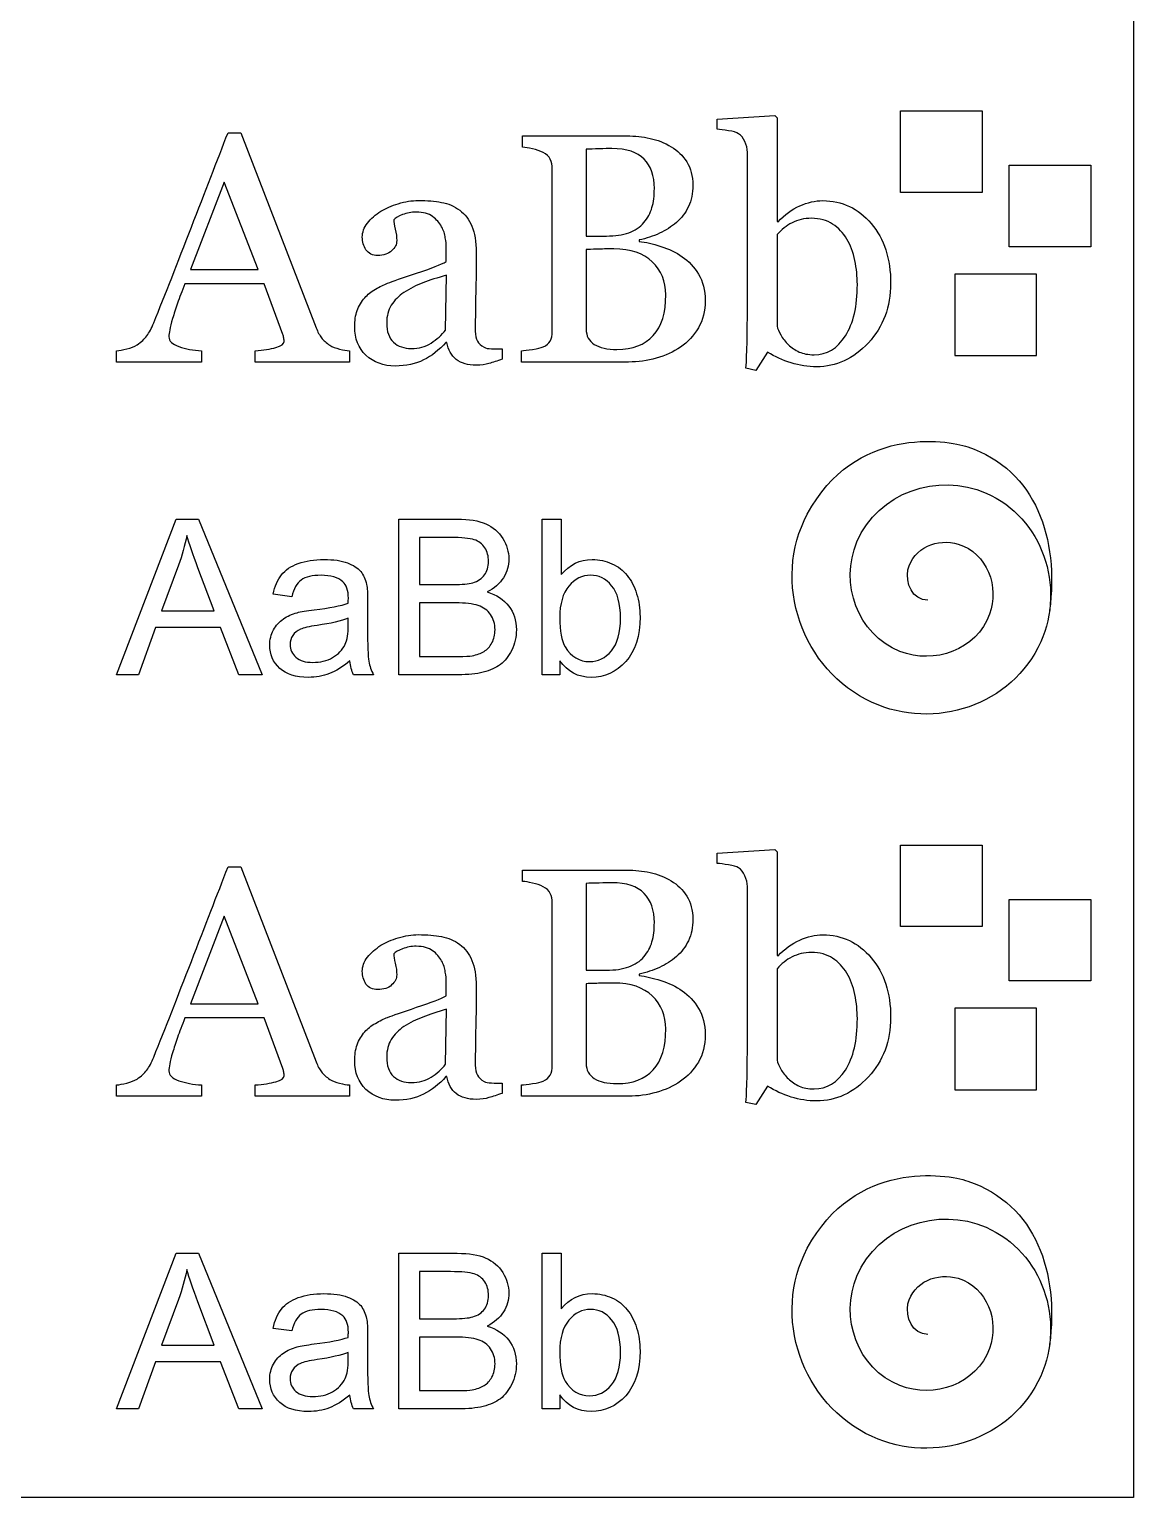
# Model space of a CAD drawing. Header units: inches. Extents: x 0 to 4, y 0 to 2.5.
# Drawn here: x 3.154 to 4, y 0 to 1.125 of the extents above; entities that cross this region are included whole.
import ezdxf

# ---------------------------------------------------------------- set-up
doc = ezdxf.new("R2010")
doc.units = ezdxf.units.IN
doc.layers.get('0').update_dxf_attribs({"linetype": 'CONTINUOUS'})

msp = doc.modelspace()

# ---------------------------------------------------------------- linework, layer by layer
at = {"color": 7}
for p, q in [((4, 2.5), (4, 0)), ((3.680898, 1.05622), (3.725087, 1.059027)), ((3.725087, 1.059027), (3.726796, 1.057196)), ((3.821387, 1), (3.821387, 1.0625)), ((3.821387, 1.0625), (3.883887, 1.0625)), ((3.883887, 1.0625), (3.883887, 1)), ((3.680898, 1.048407), (3.680898, 1.05622)), ((3.726796, 1.057196), (3.726796, 0.97785)), ((3.306142, 1.045722), (3.315908, 1.045722)), ((3.315908, 1.045722), (3.373647, 0.896308)), ((3.53185, 1.034614), (3.53185, 1.043281)), ((3.53185, 1.043281), (3.611806, 1.043281)), ((3.580556, 1.033149), (3.580556, 0.966621)), ((3.704091, 0.911567), (3.704091, 1.030707)), ((3.554555, 0.893622), (3.554555, 1.018134)), ((3.904721, 0.958333), (3.904721, 1.020833)), ((3.904721, 1.020833), (3.967221, 1.020833)), ((3.967221, 1.020833), (3.967221, 0.958333)), ((3.30309, 1.008002), (3.277334, 0.940864)), ((3.329335, 0.940864), (3.30309, 1.008002)), ((3.883887, 1), (3.821387, 1)), ((3.624746, 0.976874), (3.624746, 0.976874)), ((3.726796, 0.97785), (3.727651, 0.977606)), ((3.726796, 0.967719), (3.726796, 0.897651)), ((3.473379, 0.946967), (3.473379, 0.959052)), ((3.580556, 0.966621), (3.596059, 0.966621)), ((3.580556, 0.956245), (3.580556, 0.895209)), ((3.621083, 0.963569), (3.621083, 0.96247)), ((3.967221, 0.958333), (3.904721, 0.958333)), ((3.654164, 0.950751), (3.654165, 0.950751)), ((3.277334, 0.940864), (3.329335, 0.940864)), ((3.47289, 0.894599), (3.473623, 0.936713)), ((3.925554, 0.9375), (3.863054, 0.9375)), ((3.863054, 0.9375), (3.863054, 0.875)), ((3.925554, 0.875), (3.925554, 0.9375)), ((3.33373, 0.929999), (3.273061, 0.929999)), ((3.348134, 0.891181), (3.33373, 0.929999)), ((3.78832, 0.929511), (3.78832, 0.929511)), ((3.813832, 0.930365), (3.813833, 0.930366)), ((3.641591, 0.921577), (3.641591, 0.921577)), ((3.220693, 0.870063), (3.220693, 0.87873)), ((3.285879, 0.87873), (3.285879, 0.870063)), ((3.327016, 0.870063), (3.327016, 0.87873)), ((3.39916, 0.87873), (3.39916, 0.870063)), ((3.473867, 0.885078), (3.473134, 0.885078)), ((3.516226, 0.880072), (3.516225, 0.87226)), ((3.530996, 0.870063), (3.530996, 0.87873)), ((3.719594, 0.877631), (3.710561, 0.863593)), ((3.285879, 0.870063), (3.220693, 0.870063)), ((3.39916, 0.870063), (3.327016, 0.870063)), ((3.613027, 0.870063), (3.530996, 0.870063)), ((3.863054, 0.875), (3.925554, 0.875)), ((3.710561, 0.863593), (3.702993, 0.865302)), ((3.220693, 0.630425), (3.26651, 0.749729)), ((3.26651, 0.749729), (3.283519, 0.749729)), ((3.283519, 0.749729), (3.332347, 0.630425)), ((3.437001, 0.630425), (3.437001, 0.749729)), ((3.437001, 0.749729), (3.48176, 0.749729)), ((3.546865, 0.630425), (3.546865, 0.749729)), ((3.546865, 0.749729), (3.561513, 0.749729)), ((3.561513, 0.749729), (3.561513, 0.707167)), ((3.476633, 0.73565), (3.452789, 0.73565)), ((3.452789, 0.73565), (3.452789, 0.699599)), ((3.268219, 0.71441), (3.255117, 0.679416)), ((3.295563, 0.679416), (3.283112, 0.712457)), ((3.452789, 0.699599), (3.478587, 0.699599)), ((3.354972, 0.69024), (3.340649, 0.692193)), ((3.255117, 0.679416), (3.295563, 0.679416)), ((3.413077, 0.68617), (3.413077, 0.666639)), ((3.480377, 0.68552), (3.452789, 0.68552)), ((3.452789, 0.68552), (3.452789, 0.644504)), ((3.25056, 0.666558), (3.237457, 0.630425)), ((3.300446, 0.666558), (3.25056, 0.666558)), ((3.314362, 0.630425), (3.300446, 0.666558)), ((3.398264, 0.66843), (3.398264, 0.673801)), ((3.560294, 0.674289), (3.560294, 0.674289)), ((3.452789, 0.644504), (3.482493, 0.644504)), ((3.560455, 0.641249), (3.560455, 0.630425)), ((3.237457, 0.630425), (3.220693, 0.630425)), ((3.332347, 0.630425), (3.314362, 0.630425)), ((3.399485, 0.641086), (3.399485, 0.641086)), ((3.417716, 0.630425), (3.402415, 0.630425)), ((3.482493, 0.630425), (3.437001, 0.630425)), ((3.560455, 0.630425), (3.546865, 0.630425)), ((3.680898, 0.49372), (3.725087, 0.496528)), ((3.725087, 0.496528), (3.726796, 0.494697)), ((3.821387, 0.4375), (3.821387, 0.5)), ((3.821387, 0.5), (3.883887, 0.5)), ((3.883887, 0.5), (3.883887, 0.4375)), ((3.680898, 0.485908), (3.680898, 0.49372)), ((3.726796, 0.494697), (3.726796, 0.415351)), ((3.306142, 0.483222), (3.315908, 0.483222)), ((3.315908, 0.483222), (3.373647, 0.333808)), ((3.53185, 0.472114), (3.53185, 0.480781)), ((3.53185, 0.480781), (3.611806, 0.480781)), ((3.580556, 0.470649), (3.580556, 0.404121)), ((3.704091, 0.349067), (3.704091, 0.468207)), ((3.554555, 0.331123), (3.554555, 0.455634)), ((3.904721, 0.395833), (3.904721, 0.458333)), ((3.904721, 0.458333), (3.967221, 0.458333)), ((3.967221, 0.458333), (3.967221, 0.395833)), ((3.30309, 0.445502), (3.277334, 0.378364)), ((3.329335, 0.378364), (3.30309, 0.445502)), ((3.883887, 0.4375), (3.821387, 0.4375)), ((3.624746, 0.414375), (3.624746, 0.414374)), ((3.726796, 0.415351), (3.727651, 0.415107)), ((3.726796, 0.405219), (3.726796, 0.335151)), ((3.473379, 0.384467), (3.473379, 0.396552)), ((3.580556, 0.404121), (3.596059, 0.404121)), ((3.580556, 0.393745), (3.580556, 0.33271)), ((3.621083, 0.401069), (3.621083, 0.39997)), ((3.967221, 0.395833), (3.904721, 0.395833)), ((3.654164, 0.388251), (3.654165, 0.388251)), ((3.277334, 0.378364), (3.329335, 0.378364)), ((3.47289, 0.332099), (3.473623, 0.374213)), ((3.925554, 0.375), (3.863054, 0.375)), ((3.863054, 0.375), (3.863054, 0.3125)), ((3.925554, 0.3125), (3.925554, 0.375)), ((3.33373, 0.367499), (3.273061, 0.367499)), ((3.348134, 0.328681), (3.33373, 0.367499)), ((3.78832, 0.367011), (3.78832, 0.367011)), ((3.813832, 0.367866), (3.813833, 0.367866)), ((3.641591, 0.359077), (3.641591, 0.359077)), ((3.220693, 0.307562), (3.220693, 0.316229)), ((3.285879, 0.316229), (3.285879, 0.307562)), ((3.327016, 0.307563), (3.327016, 0.31623)), ((3.39916, 0.31623), (3.39916, 0.307563)), ((3.473867, 0.322577), (3.473134, 0.322577)), ((3.516226, 0.317572), (3.516225, 0.30976)), ((3.530996, 0.307563), (3.530996, 0.31623)), ((3.719594, 0.315131), (3.710561, 0.301093)), ((3.285879, 0.307562), (3.220693, 0.307562)), ((3.39916, 0.307563), (3.327016, 0.307563)), ((3.613027, 0.307563), (3.530996, 0.307563)), ((3.863054, 0.3125), (3.925554, 0.3125)), ((3.710561, 0.301093), (3.702993, 0.302802)), ((3.220693, 0.067925), (3.26651, 0.187229)), ((3.26651, 0.187229), (3.283519, 0.187229)), ((3.283519, 0.187229), (3.332347, 0.067925)), ((3.437001, 0.067925), (3.437001, 0.187229)), ((3.437001, 0.187229), (3.48176, 0.187229)), ((3.546865, 0.067925), (3.546865, 0.187229)), ((3.546865, 0.187229), (3.561513, 0.187229)), ((3.561513, 0.187229), (3.561513, 0.144667)), ((3.476633, 0.17315), (3.452789, 0.17315)), ((3.452789, 0.17315), (3.452789, 0.137099)), ((3.268219, 0.15191), (3.255117, 0.116916)), ((3.295563, 0.116916), (3.283112, 0.149957)), ((3.452789, 0.137099), (3.478587, 0.137099)), ((3.354972, 0.12774), (3.340649, 0.129693)), ((3.255117, 0.116916), (3.295563, 0.116916)), ((3.413077, 0.123671), (3.413077, 0.104139)), ((3.480377, 0.12302), (3.452789, 0.12302)), ((3.452789, 0.12302), (3.452789, 0.082004)), ((3.25056, 0.104058), (3.237457, 0.067925)), ((3.300446, 0.104058), (3.25056, 0.104058)), ((3.314362, 0.067925), (3.300446, 0.104058)), ((3.398264, 0.10593), (3.398264, 0.111301)), ((3.560294, 0.111789), (3.560294, 0.111789)), ((3.452789, 0.082004), (3.482493, 0.082004)), ((3.560455, 0.078749), (3.560455, 0.067925)), ((3.237457, 0.067925), (3.220693, 0.067925)), ((3.332347, 0.067925), (3.314362, 0.067925)), ((3.399485, 0.078586), (3.399485, 0.078586)), ((3.417716, 0.067925), (3.402415, 0.067925)), ((3.482493, 0.067925), (3.437001, 0.067925)), ((3.560455, 0.067925), (3.546865, 0.067925)), ((4, 0), (0, 0))]:
    msp.add_line(p, q, dxfattribs=at)
for points in [[(3.689565, 1.047309), (3.685984, 1.047878), (3.683095, 1.048245), (3.680898, 1.048407)], [(3.697377, 1.04499), (3.695831, 1.046048), (3.693227, 1.046821), (3.689565, 1.047309)], [(3.278066, 0.973335), (3.288564, 1.000434), (3.297923, 1.024564), (3.306142, 1.045722)], [(3.611806, 1.043281), (3.617991, 1.043281), (3.623891, 1.04267), (3.629506, 1.041449)], [(3.629506, 1.041449), (3.635203, 1.040229), (3.640615, 1.038072), (3.645742, 1.03498)], [(3.645742, 1.03498), (3.650543, 1.032131), (3.65449, 1.028266), (3.657583, 1.023383)], [(3.702138, 1.039008), (3.700917, 1.041775), (3.69933, 1.043769), (3.697377, 1.04499)], [(3.704091, 1.030707), (3.704091, 1.033474), (3.70344, 1.036241), (3.702138, 1.039008)], [(3.539419, 1.033393), (3.536407, 1.034044), (3.533885, 1.034451), (3.53185, 1.034614)], [(3.547597, 1.030585), (3.545156, 1.031806), (3.54243, 1.032742), (3.539419, 1.033393)], [(3.55309, 1.025458), (3.552195, 1.027574), (3.550364, 1.029283), (3.547597, 1.030585)], [(3.554555, 1.018134), (3.554555, 1.020901), (3.554067, 1.023342), (3.55309, 1.025458)], [(3.590444, 1.033393), (3.586538, 1.033312), (3.583242, 1.03323), (3.580556, 1.033149)], [(3.600332, 1.033637), (3.597727, 1.033637), (3.594432, 1.033556), (3.590444, 1.033393)], [(3.62499, 1.025458), (3.619781, 1.030911), (3.611562, 1.033637), (3.600332, 1.033637)], [(3.632802, 1.00312), (3.632802, 1.012641), (3.630198, 1.020087), (3.62499, 1.025458)], [(3.657583, 1.023383), (3.660675, 1.0185), (3.662221, 1.012559), (3.662221, 1.005561)], [(3.630971, 0.988349), (3.632192, 0.992499), (3.632802, 0.997423), (3.632802, 1.00312)], [(3.662221, 1.005561), (3.662221, 0.999457), (3.661123, 0.994005), (3.658925, 0.989203)], [(3.42333, 0.985664), (3.426992, 0.987942), (3.431427, 0.989855), (3.436636, 0.991401)], [(3.436636, 0.991401), (3.441844, 0.993028), (3.44693, 0.993842), (3.451895, 0.993842)], [(3.451895, 0.993842), (3.458731, 0.993842), (3.464671, 0.993354), (3.469717, 0.992377)], [(3.469717, 0.992377), (3.474844, 0.991482), (3.479482, 0.989488), (3.483633, 0.986396)], [(3.74413, 0.989691), (3.750152, 0.992377), (3.756052, 0.99372), (3.76183, 0.99372)], [(3.76183, 0.99372), (3.776641, 0.99372), (3.789011, 0.98786), (3.79894, 0.976141)], [(3.412954, 0.976508), (3.41564, 0.979926), (3.419098, 0.982978), (3.42333, 0.985664)], [(3.43981, 0.982978), (3.436636, 0.981757), (3.434398, 0.980455), (3.433096, 0.979072)], [(3.433096, 0.979072), (3.433096, 0.977444), (3.433462, 0.975044), (3.434194, 0.97187)], [(3.450308, 0.984931), (3.446564, 0.984931), (3.443065, 0.98428), (3.43981, 0.982978)], [(3.462881, 0.981513), (3.459951, 0.983792), (3.45576, 0.984931), (3.450308, 0.984931)], [(3.469839, 0.973701), (3.468211, 0.976712), (3.465892, 0.979316), (3.462881, 0.981513)], [(3.483633, 0.986396), (3.487783, 0.983385), (3.490916, 0.979275), (3.493032, 0.974067)], [(3.624746, 0.976874), (3.627757, 0.980374), (3.629832, 0.984199), (3.630971, 0.988349)], [(3.658925, 0.989203), (3.656728, 0.984483), (3.653635, 0.980414), (3.649648, 0.976996)], [(3.727651, 0.977606), (3.732696, 0.982977), (3.738189, 0.987006), (3.74413, 0.989691)], [(3.753286, 0.98017), (3.747589, 0.98017), (3.742584, 0.979031), (3.738271, 0.976752)], [(3.769399, 0.975776), (3.764923, 0.978706), (3.759552, 0.98017), (3.753286, 0.98017)], [(3.249257, 0.900093), (3.257965, 0.921821), (3.267568, 0.946235), (3.278066, 0.973335)], [(3.409048, 0.965766), (3.409048, 0.96951), (3.41035, 0.97309), (3.412954, 0.976508)], [(3.434194, 0.97187), (3.435008, 0.968696), (3.435415, 0.965766), (3.435415, 0.963081)], [(3.472646, 0.965156), (3.47224, 0.968167), (3.471304, 0.971015), (3.469839, 0.973701)], [(3.493032, 0.974067), (3.49523, 0.96894), (3.496328, 0.962307), (3.496328, 0.954169)], [(3.596059, 0.966621), (3.602732, 0.966621), (3.608429, 0.967475), (3.613149, 0.969184)], [(3.613149, 0.969184), (3.61795, 0.970893), (3.621816, 0.973456), (3.624746, 0.976874)], [(3.636708, 0.968695), (3.631907, 0.966498), (3.626699, 0.964789), (3.621083, 0.963569)], [(3.649648, 0.976996), (3.645904, 0.973741), (3.641591, 0.970974), (3.636708, 0.968695)], [(3.738271, 0.976752), (3.734039, 0.974555), (3.730214, 0.971544), (3.726796, 0.967719)], [(3.780263, 0.964301), (3.777496, 0.969021), (3.773875, 0.972846), (3.769399, 0.975776)], [(3.79894, 0.976141), (3.808868, 0.964423), (3.813832, 0.949164), (3.813832, 0.930365)], [(3.411855, 0.956), (3.409984, 0.95893), (3.409048, 0.962185), (3.409048, 0.965766)], [(3.435415, 0.963081), (3.435415, 0.960232), (3.434113, 0.957628), (3.431509, 0.955268)], [(3.473379, 0.959052), (3.473379, 0.96011), (3.473135, 0.962145), (3.472646, 0.965156)], [(3.588613, 0.956489), (3.585032, 0.956407), (3.582347, 0.956326), (3.580556, 0.956245)], [(3.601796, 0.956733), (3.596588, 0.956733), (3.592194, 0.956651), (3.588613, 0.956489)], [(3.631215, 0.946845), (3.624379, 0.953437), (3.614573, 0.956733), (3.601796, 0.956733)], [(3.621083, 0.96247), (3.626048, 0.9619), (3.631581, 0.960639), (3.637685, 0.958685)], [(3.637685, 0.958685), (3.64387, 0.956814), (3.649363, 0.954169), (3.654164, 0.950751)], [(3.786367, 0.947944), (3.785065, 0.95421), (3.78303, 0.959663), (3.780263, 0.964301)], [(3.420889, 0.951728), (3.41682, 0.951728), (3.413808, 0.953152), (3.411855, 0.956)], [(3.431509, 0.955268), (3.428986, 0.952908), (3.425446, 0.951728), (3.420889, 0.951728)], [(3.450674, 0.938178), (3.461904, 0.941922), (3.469472, 0.944851), (3.473379, 0.946967)], [(3.496328, 0.954169), (3.496328, 0.942532), (3.496206, 0.932197), (3.495962, 0.923163)], [(3.641591, 0.921577), (3.641591, 0.93183), (3.638133, 0.940253), (3.631215, 0.946845)], [(3.654165, 0.950751), (3.65921, 0.947333), (3.663401, 0.942858), (3.666738, 0.937324)], [(3.78832, 0.929511), (3.78832, 0.935533), (3.787669, 0.941678), (3.786367, 0.947944)], [(3.428457, 0.930488), (3.432119, 0.931871), (3.439524, 0.934435), (3.450674, 0.938178)], [(3.473623, 0.936713), (3.466705, 0.934679), (3.460642, 0.932685), (3.455434, 0.930732)], [(3.666738, 0.937324), (3.670074, 0.93179), (3.671743, 0.925076), (3.671743, 0.917182)], [(3.273061, 0.929999), (3.270782, 0.924303), (3.268911, 0.919338), (3.267446, 0.915107)], [(3.411001, 0.919379), (3.413035, 0.921821), (3.415721, 0.923977), (3.419057, 0.925849)], [(3.419057, 0.925849), (3.422394, 0.927802), (3.425527, 0.929348), (3.428457, 0.930488)], [(3.440908, 0.923408), (3.436839, 0.920641), (3.433624, 0.917345), (3.431264, 0.91352)], [(3.455434, 0.930732), (3.450226, 0.928779), (3.445384, 0.926337), (3.440908, 0.923408)], [(3.495962, 0.923163), (3.495718, 0.914212), (3.495596, 0.904405), (3.495596, 0.893744)], [(3.779164, 0.890082), (3.785268, 0.899685), (3.78832, 0.912828), (3.78832, 0.929511)], [(3.813833, 0.930366), (3.813833, 0.912299), (3.808136, 0.897122), (3.796743, 0.884833)], [(3.267446, 0.915107), (3.266063, 0.910875), (3.264801, 0.906969), (3.263662, 0.903388)], [(3.405141, 0.909492), (3.406443, 0.913154), (3.408397, 0.91645), (3.411001, 0.919379)], [(3.431264, 0.91352), (3.428904, 0.909776), (3.427724, 0.905301), (3.427724, 0.900092)], [(3.631948, 0.890327), (3.638377, 0.897407), (3.641591, 0.907823), (3.641591, 0.921577)], [(3.671743, 0.917182), (3.671743, 0.909125), (3.669993, 0.902127), (3.666494, 0.896186)], [(3.703847, 0.887031), (3.70401, 0.895494), (3.704091, 0.903673), (3.704091, 0.911567)], [(3.244008, 0.890083), (3.245799, 0.892524), (3.247548, 0.895861), (3.249257, 0.900093)], [(3.263662, 0.903388), (3.262604, 0.899888), (3.261871, 0.89704), (3.261464, 0.894843)], [(3.403188, 0.897041), (3.403188, 0.901679), (3.403839, 0.90583), (3.405141, 0.909492)], [(3.427724, 0.900092), (3.427724, 0.893338), (3.429474, 0.888373), (3.432973, 0.8852)], [(3.23644, 0.883247), (3.239695, 0.885444), (3.242218, 0.887723), (3.244008, 0.890083)], [(3.261464, 0.894843), (3.261058, 0.892646), (3.260854, 0.890855), (3.260854, 0.889472)], [(3.260854, 0.889472), (3.260854, 0.886217), (3.263418, 0.883694), (3.268545, 0.881903)], [(3.348867, 0.888373), (3.348704, 0.889431), (3.34846, 0.890367), (3.348134, 0.891181)], [(3.373647, 0.896308), (3.374868, 0.893135), (3.376251, 0.890571), (3.377797, 0.888618)], [(3.411855, 0.875312), (3.406077, 0.880846), (3.403188, 0.888089), (3.403188, 0.897041)], [(3.461782, 0.884589), (3.466176, 0.887438), (3.469879, 0.890774), (3.47289, 0.894599)], [(3.495596, 0.893744), (3.495596, 0.890571), (3.496125, 0.888048), (3.497183, 0.886176)], [(3.552968, 0.886176), (3.554026, 0.888129), (3.554555, 0.890611), (3.554555, 0.893622)], [(3.580556, 0.895209), (3.580556, 0.890083), (3.582631, 0.886217), (3.586782, 0.883613)], [(3.604116, 0.879706), (3.616241, 0.879706), (3.625519, 0.883247), (3.631948, 0.890327)], [(3.666494, 0.896186), (3.662994, 0.890245), (3.658437, 0.885362), (3.652822, 0.881538)], [(3.726796, 0.897651), (3.727285, 0.895698), (3.72822, 0.893419), (3.729604, 0.890815)], [(3.729604, 0.890815), (3.731069, 0.888211), (3.733022, 0.885729), (3.735463, 0.883369)], [(3.755117, 0.875678), (3.765045, 0.875678), (3.773061, 0.88048), (3.779164, 0.890082)], [(3.220693, 0.87873), (3.222809, 0.878893), (3.225454, 0.87934), (3.228627, 0.880073)], [(3.228627, 0.880073), (3.231801, 0.880887), (3.234405, 0.881945), (3.23644, 0.883247)], [(3.268545, 0.881903), (3.273672, 0.880113), (3.27945, 0.879055), (3.285879, 0.87873)], [(3.327016, 0.87873), (3.333364, 0.879137), (3.338613, 0.879951), (3.342763, 0.881171)], [(3.342763, 0.881171), (3.346995, 0.882392), (3.349111, 0.883898), (3.349111, 0.885688)], [(3.349111, 0.885688), (3.349111, 0.88642), (3.34903, 0.887315), (3.348867, 0.888373)], [(3.377797, 0.888618), (3.379344, 0.886665), (3.3815, 0.884752), (3.384267, 0.882881)], [(3.384267, 0.882881), (3.386139, 0.881741), (3.38858, 0.880765), (3.391591, 0.879951)], [(3.391591, 0.879951), (3.394602, 0.879219), (3.397125, 0.878812), (3.39916, 0.87873)], [(3.432973, 0.8852), (3.436554, 0.882026), (3.44107, 0.880439), (3.446523, 0.880439)], [(3.446523, 0.880439), (3.452301, 0.880439), (3.457387, 0.881822), (3.461782, 0.884589)], [(3.473134, 0.885078), (3.467845, 0.879218), (3.462148, 0.874742), (3.456045, 0.87165)], [(3.481069, 0.872016), (3.477325, 0.875027), (3.474925, 0.879381), (3.473867, 0.885078)], [(3.497183, 0.886176), (3.498322, 0.884304), (3.500031, 0.882717), (3.50231, 0.881415)], [(3.50231, 0.881415), (3.503531, 0.880683), (3.505443, 0.880276), (3.508047, 0.880194)], [(3.508047, 0.880194), (3.510733, 0.880113), (3.513459, 0.880072), (3.516226, 0.880072)], [(3.530996, 0.87873), (3.532949, 0.878893), (3.535797, 0.879218), (3.539541, 0.879706)], [(3.539541, 0.879706), (3.543284, 0.880276), (3.54597, 0.880927), (3.547597, 0.881659)], [(3.547597, 0.881659), (3.55012, 0.882799), (3.55191, 0.884304), (3.552968, 0.886176)], [(3.586782, 0.883613), (3.590932, 0.881009), (3.59671, 0.879706), (3.604116, 0.879706)], [(3.652822, 0.881538), (3.647369, 0.877794), (3.641184, 0.874946), (3.634267, 0.872993)], [(3.702993, 0.865302), (3.7034, 0.871324), (3.703684, 0.878567), (3.703847, 0.887031)], [(3.737539, 0.869452), (3.731191, 0.871487), (3.725209, 0.874213), (3.719594, 0.877631)], [(3.735463, 0.883369), (3.737905, 0.88109), (3.740672, 0.879218), (3.743764, 0.877753)], [(3.743764, 0.877753), (3.746856, 0.87637), (3.750641, 0.875678), (3.755117, 0.875678)], [(3.796743, 0.884833), (3.785349, 0.872545), (3.772125, 0.866401), (3.75707, 0.866401)], [(3.434194, 0.867011), (3.425161, 0.867011), (3.417715, 0.869778), (3.411855, 0.875312)], [(3.456045, 0.87165), (3.450022, 0.868557), (3.442739, 0.867011), (3.434194, 0.867011)], [(3.496328, 0.867622), (3.48998, 0.867622), (3.484894, 0.869086), (3.481069, 0.872016)], [(3.506093, 0.868964), (3.503245, 0.868069), (3.49999, 0.867622), (3.496328, 0.867622)], [(3.516225, 0.87226), (3.5124, 0.870877), (3.509023, 0.869778), (3.506093, 0.868964)], [(3.634267, 0.872993), (3.627431, 0.87104), (3.620351, 0.870063), (3.613027, 0.870063)], [(3.75707, 0.866401), (3.750478, 0.866401), (3.743968, 0.867418), (3.737539, 0.869452)], [(3.75, 0.75352), (3.786271, 0.821314), (3.856504, 0.81064), (3.872929, 0.805054)], [(3.872929, 0.805054), (3.925549, 0.78716), (3.942854, 0.734531), (3.935623, 0.67978)], [(3.787984, 0.732231), (3.803911, 0.770312), (3.849942, 0.785722), (3.886928, 0.769635)], [(3.886928, 0.769635), (3.930316, 0.750764), (3.94774, 0.697921), (3.928787, 0.655591)], [(3.48176, 0.749729), (3.490875, 0.749729), (3.498172, 0.748508), (3.503652, 0.746066)], [(3.503652, 0.746066), (3.509186, 0.743679), (3.513499, 0.739963), (3.516591, 0.734917)], [(3.799643, 0.609276), (3.745628, 0.634007), (3.722412, 0.701956), (3.75, 0.75352)], [(3.274648, 0.737196), (3.273129, 0.729546), (3.270986, 0.721951), (3.268219, 0.71441)], [(3.283112, 0.712457), (3.279314, 0.722493), (3.276493, 0.73074), (3.274648, 0.737196)], [(3.494781, 0.733941), (3.491255, 0.73508), (3.485205, 0.73565), (3.476633, 0.73565)], [(3.502919, 0.727756), (3.50102, 0.730794), (3.498308, 0.732856), (3.494781, 0.733941)], [(3.516591, 0.734917), (3.519738, 0.729926), (3.521311, 0.724691), (3.521311, 0.719211)], [(3.820932, 0.648388), (3.788153, 0.661353), (3.774752, 0.700595), (3.787984, 0.732231)], [(3.827096, 0.710943), (3.830829, 0.727891), (3.850136, 0.735354), (3.865639, 0.730523)], [(3.505768, 0.717339), (3.505768, 0.7213), (3.504818, 0.724772), (3.502919, 0.727756)], [(3.865639, 0.730523), (3.887845, 0.723603), (3.89726, 0.697786), (3.889675, 0.67688)], [(3.347078, 0.707004), (3.350062, 0.710802), (3.354375, 0.713704), (3.360017, 0.715712)], [(3.360017, 0.715712), (3.36566, 0.717773), (3.372197, 0.718804), (3.37963, 0.718804)], [(3.37963, 0.718804), (3.387008, 0.718804), (3.393003, 0.717936), (3.397615, 0.7162)], [(3.397615, 0.7162), (3.402226, 0.714464), (3.405617, 0.712267), (3.407787, 0.709608)], [(3.407787, 0.709608), (3.409958, 0.707004), (3.411477, 0.703694), (3.412345, 0.69968)], [(3.502675, 0.706923), (3.504737, 0.70969), (3.505768, 0.713162), (3.505768, 0.717339)], [(3.521311, 0.719211), (3.521311, 0.714111), (3.519928, 0.70931), (3.517161, 0.704807)], [(3.561513, 0.707167), (3.567698, 0.714925), (3.575592, 0.718804), (3.585195, 0.718804)], [(3.585195, 0.718804), (3.590511, 0.718804), (3.59553, 0.717719), (3.60025, 0.715549)], [(3.60025, 0.715549), (3.605024, 0.713433), (3.60893, 0.710422), (3.611969, 0.706516)], [(3.842221, 0.6875), (3.830544, 0.687626), (3.824891, 0.700931), (3.827096, 0.710943)], [(3.340649, 0.692193), (3.341951, 0.698323), (3.344094, 0.70326), (3.347078, 0.707004)], [(3.362215, 0.703016), (3.358959, 0.700629), (3.356545, 0.69637), (3.354972, 0.69024)], [(3.377514, 0.706678), (3.370624, 0.706678), (3.365524, 0.705458), (3.362215, 0.703016)], [(3.394197, 0.701714), (3.390453, 0.705024), (3.384893, 0.706678), (3.377514, 0.706678)], [(3.398347, 0.6891), (3.398347, 0.695068), (3.396964, 0.699273), (3.394197, 0.701714)], [(3.412345, 0.69968), (3.412833, 0.697184), (3.413077, 0.692681), (3.413077, 0.68617)], [(3.478587, 0.699599), (3.485585, 0.699599), (3.490604, 0.70006), (3.493642, 0.700982)], [(3.493642, 0.700982), (3.497657, 0.702175), (3.500668, 0.704156), (3.502675, 0.706923)], [(3.517161, 0.704807), (3.514394, 0.700304), (3.510216, 0.696669), (3.504628, 0.693902)], [(3.567292, 0.698378), (3.562626, 0.692844), (3.560294, 0.684815), (3.560294, 0.674289)], [(3.583894, 0.70676), (3.577492, 0.70676), (3.571958, 0.703966), (3.567292, 0.698378)], [(3.600088, 0.698703), (3.59564, 0.704074), (3.590241, 0.70676), (3.583894, 0.70676)], [(3.606843, 0.67372), (3.606843, 0.685004), (3.604592, 0.693332), (3.600088, 0.698703)], [(3.611969, 0.706516), (3.615061, 0.702664), (3.617475, 0.697998), (3.619211, 0.692519)], [(3.398265, 0.685275), (3.39832, 0.687283), (3.398347, 0.688558), (3.398347, 0.6891)], [(3.504628, 0.693902), (3.511844, 0.691786), (3.517378, 0.688178), (3.52123, 0.683078)], [(3.619211, 0.692519), (3.620948, 0.687039), (3.621816, 0.68118), (3.621816, 0.67494)], [(3.348541, 0.673231), (3.351688, 0.675347), (3.355215, 0.676948), (3.359121, 0.678033)], [(3.359121, 0.678033), (3.361996, 0.678792), (3.366337, 0.679525), (3.372142, 0.68023)], [(3.372142, 0.68023), (3.383969, 0.68164), (3.392677, 0.683322), (3.398265, 0.685275)], [(3.497792, 0.683485), (3.493777, 0.684842), (3.487972, 0.68552), (3.480377, 0.68552)], [(3.507313, 0.676568), (3.505035, 0.679877), (3.501861, 0.682183), (3.497792, 0.683485)], [(3.510732, 0.665012), (3.510732, 0.669461), (3.509592, 0.673313), (3.507313, 0.676568)], [(3.52123, 0.683078), (3.525136, 0.677978), (3.527089, 0.671956), (3.527089, 0.665012)], [(3.889675, 0.67688), (3.879703, 0.649395), (3.847211, 0.637994), (3.820932, 0.648388)], [(3.338125, 0.653212), (3.338125, 0.657444), (3.339074, 0.661296), (3.340973, 0.664768)], [(3.340973, 0.664768), (3.342926, 0.668294), (3.345449, 0.671115), (3.348541, 0.673231)], [(3.361562, 0.665338), (3.359066, 0.664253), (3.35714, 0.662652), (3.355784, 0.660536)], [(3.374339, 0.668267), (3.368316, 0.667399), (3.364058, 0.666423), (3.361562, 0.665338)], [(3.398264, 0.673801), (3.392948, 0.671631), (3.384972, 0.669786), (3.374339, 0.668267)], [(3.395904, 0.653782), (3.397477, 0.657091), (3.398264, 0.661974), (3.398264, 0.66843)], [(3.413077, 0.666639), (3.413077, 0.653022), (3.413375, 0.644395), (3.413972, 0.64076)], [(3.508372, 0.654921), (3.509945, 0.657851), (3.510732, 0.661214), (3.510732, 0.665012)], [(3.527089, 0.665012), (3.527089, 0.659424), (3.525896, 0.654215), (3.523508, 0.649387)], [(3.560294, 0.674289), (3.560294, 0.663927), (3.561704, 0.65644), (3.564525, 0.651828)], [(3.599844, 0.648817), (3.60451, 0.654405), (3.606843, 0.662706), (3.606843, 0.67372)], [(3.621816, 0.67494), (3.621816, 0.660129), (3.618154, 0.648682), (3.610829, 0.640598)], [(3.345774, 0.635389), (3.340675, 0.640055), (3.338125, 0.645996), (3.338125, 0.653212)], [(3.355784, 0.660536), (3.354428, 0.658475), (3.353749, 0.656169), (3.353749, 0.653619)], [(3.353749, 0.653619), (3.353749, 0.649713), (3.355214, 0.646457), (3.358144, 0.643853)], [(3.38622, 0.643609), (3.390615, 0.646105), (3.393843, 0.649496), (3.395904, 0.653782)], [(3.50235, 0.648329), (3.504791, 0.649848), (3.506798, 0.652045), (3.508372, 0.654921)], [(3.928787, 0.655591), (3.906982, 0.606891), (3.847312, 0.58745), (3.799643, 0.609276)], [(3.358144, 0.643853), (3.361128, 0.641249), (3.365468, 0.639947), (3.371165, 0.639947)], [(3.371165, 0.639947), (3.376807, 0.639947), (3.381825, 0.641168), (3.38622, 0.643609)], [(3.482493, 0.644504), (3.487593, 0.644504), (3.491173, 0.644694), (3.493235, 0.645074)], [(3.493235, 0.645074), (3.49687, 0.645725), (3.499908, 0.64681), (3.50235, 0.648329)], [(3.523508, 0.649387), (3.521176, 0.644613), (3.518273, 0.640923), (3.514801, 0.638319)], [(3.584462, 0.628472), (3.574263, 0.628472), (3.56626, 0.632731), (3.560455, 0.641249)], [(3.564525, 0.651828), (3.569137, 0.644287), (3.575376, 0.640517), (3.583243, 0.640517)], [(3.583243, 0.640517), (3.589645, 0.640517), (3.595179, 0.643283), (3.599844, 0.648817)], [(3.367666, 0.628472), (3.358171, 0.628472), (3.350874, 0.630778), (3.345774, 0.635389)], [(3.383779, 0.631321), (3.378788, 0.629422), (3.373416, 0.628472), (3.367666, 0.628472)], [(3.399485, 0.641086), (3.39406, 0.636475), (3.388824, 0.633219), (3.383779, 0.631321)], [(3.402415, 0.630425), (3.400896, 0.633463), (3.399919, 0.637017), (3.399485, 0.641086)], [(3.413972, 0.64076), (3.414623, 0.63718), (3.415871, 0.633735), (3.417716, 0.630425)], [(3.501699, 0.632378), (3.49649, 0.631076), (3.490088, 0.630425), (3.482493, 0.630425)], [(3.514801, 0.638319), (3.511329, 0.635715), (3.506961, 0.633735), (3.501699, 0.632378)], [(3.610829, 0.640598), (3.603505, 0.632514), (3.594716, 0.628472), (3.584462, 0.628472)], [(3.689565, 0.484809), (3.685984, 0.485379), (3.683095, 0.485745), (3.680898, 0.485908)], [(3.697377, 0.48249), (3.695831, 0.483548), (3.693227, 0.484321), (3.689565, 0.484809)], [(3.278066, 0.410834), (3.288564, 0.437934), (3.297923, 0.462063), (3.306142, 0.483222)], [(3.611806, 0.480781), (3.617991, 0.480781), (3.623891, 0.48017), (3.629506, 0.47895)], [(3.629506, 0.47895), (3.635203, 0.477729), (3.640615, 0.475572), (3.645742, 0.47248)], [(3.645742, 0.47248), (3.650543, 0.469632), (3.65449, 0.465766), (3.657583, 0.460883)], [(3.702138, 0.476508), (3.700917, 0.479275), (3.69933, 0.481269), (3.697377, 0.48249)], [(3.704091, 0.468207), (3.704091, 0.470974), (3.70344, 0.473741), (3.702138, 0.476508)], [(3.539419, 0.470893), (3.536407, 0.471544), (3.533885, 0.471951), (3.53185, 0.472114)], [(3.547597, 0.468085), (3.545156, 0.469306), (3.54243, 0.470242), (3.539419, 0.470893)], [(3.55309, 0.462958), (3.552195, 0.465074), (3.550364, 0.466783), (3.547597, 0.468085)], [(3.554555, 0.455634), (3.554555, 0.458401), (3.554067, 0.460843), (3.55309, 0.462958)], [(3.590444, 0.470893), (3.586538, 0.470812), (3.583242, 0.47073), (3.580556, 0.470649)], [(3.600332, 0.471137), (3.597727, 0.471137), (3.594432, 0.471056), (3.590444, 0.470893)], [(3.62499, 0.462958), (3.619781, 0.468411), (3.611562, 0.471137), (3.600332, 0.471137)], [(3.632802, 0.44062), (3.632802, 0.450141), (3.630198, 0.457587), (3.62499, 0.462958)], [(3.657583, 0.460883), (3.660675, 0.456), (3.662221, 0.45006), (3.662221, 0.443061)], [(3.630971, 0.425849), (3.632192, 0.429999), (3.632802, 0.434923), (3.632802, 0.44062)], [(3.662221, 0.443061), (3.662221, 0.436958), (3.661123, 0.431505), (3.658925, 0.426704)], [(3.42333, 0.423163), (3.426992, 0.425442), (3.431427, 0.427354), (3.436636, 0.4289)], [(3.436636, 0.4289), (3.441844, 0.430528), (3.44693, 0.431342), (3.451895, 0.431342)], [(3.451895, 0.431342), (3.458731, 0.431342), (3.464671, 0.430853), (3.469717, 0.429877)], [(3.469717, 0.429877), (3.474844, 0.428982), (3.479482, 0.426988), (3.483633, 0.423895)], [(3.74413, 0.427192), (3.750152, 0.429877), (3.756052, 0.43122), (3.76183, 0.43122)], [(3.76183, 0.43122), (3.776641, 0.43122), (3.789011, 0.425361), (3.79894, 0.413642)], [(3.412954, 0.414008), (3.41564, 0.417426), (3.419098, 0.420478), (3.42333, 0.423163)], [(3.43981, 0.420478), (3.436636, 0.419257), (3.434398, 0.417955), (3.433096, 0.416571)], [(3.433096, 0.416571), (3.433096, 0.414944), (3.433462, 0.412543), (3.434194, 0.409369)], [(3.450308, 0.422431), (3.446564, 0.422431), (3.443065, 0.42178), (3.43981, 0.420478)], [(3.462881, 0.419013), (3.459951, 0.421292), (3.45576, 0.422431), (3.450308, 0.422431)], [(3.469839, 0.4112), (3.468211, 0.414211), (3.465892, 0.416816), (3.462881, 0.419013)], [(3.483633, 0.423895), (3.487783, 0.420884), (3.490916, 0.416775), (3.493032, 0.411566)], [(3.624746, 0.414374), (3.627757, 0.417874), (3.629832, 0.421699), (3.630971, 0.425849)], [(3.658925, 0.426704), (3.656728, 0.421984), (3.653635, 0.417915), (3.649648, 0.414497)], [(3.727651, 0.415107), (3.732696, 0.420478), (3.738189, 0.424506), (3.74413, 0.427192)], [(3.753286, 0.417671), (3.747589, 0.417671), (3.742584, 0.416531), (3.738271, 0.414252)], [(3.769399, 0.413276), (3.764923, 0.416206), (3.759552, 0.417671), (3.753286, 0.417671)], [(3.249257, 0.337592), (3.257965, 0.359321), (3.267568, 0.383735), (3.278066, 0.410834)], [(3.409048, 0.403266), (3.409048, 0.407009), (3.41035, 0.41059), (3.412954, 0.414008)], [(3.434194, 0.409369), (3.435008, 0.406195), (3.435415, 0.403266), (3.435415, 0.40058)], [(3.472646, 0.402655), (3.47224, 0.405667), (3.471304, 0.408515), (3.469839, 0.4112)], [(3.493032, 0.411566), (3.49523, 0.406439), (3.496328, 0.399807), (3.496328, 0.391669)], [(3.596059, 0.404121), (3.602732, 0.404121), (3.608429, 0.404975), (3.613149, 0.406684)], [(3.613149, 0.406684), (3.61795, 0.408393), (3.621816, 0.410956), (3.624746, 0.414375)], [(3.636708, 0.406196), (3.631907, 0.403998), (3.626699, 0.402289), (3.621083, 0.401069)], [(3.649648, 0.414497), (3.645904, 0.411241), (3.641591, 0.408474), (3.636708, 0.406196)], [(3.738271, 0.414252), (3.734039, 0.412055), (3.730214, 0.409044), (3.726796, 0.405219)], [(3.780263, 0.401801), (3.777496, 0.406521), (3.773875, 0.410346), (3.769399, 0.413276)], [(3.79894, 0.413642), (3.808868, 0.401923), (3.813832, 0.386665), (3.813832, 0.367866)], [(3.411855, 0.3935), (3.409984, 0.39643), (3.409048, 0.399685), (3.409048, 0.403266)], [(3.435415, 0.40058), (3.435415, 0.397732), (3.434113, 0.395128), (3.431509, 0.392768)], [(3.473379, 0.396552), (3.473379, 0.39761), (3.473135, 0.399644), (3.472646, 0.402655)], [(3.588613, 0.393989), (3.585032, 0.393907), (3.582347, 0.393826), (3.580556, 0.393745)], [(3.601796, 0.394233), (3.596588, 0.394233), (3.592194, 0.394152), (3.588613, 0.393989)], [(3.631215, 0.384345), (3.624379, 0.390937), (3.614573, 0.394233), (3.601796, 0.394233)], [(3.621083, 0.39997), (3.626048, 0.3994), (3.631581, 0.398139), (3.637685, 0.396186)], [(3.637685, 0.396186), (3.64387, 0.394314), (3.649363, 0.391669), (3.654164, 0.388251)], [(3.786367, 0.385444), (3.785065, 0.39171), (3.78303, 0.397163), (3.780263, 0.401801)], [(3.420889, 0.389228), (3.41682, 0.389228), (3.413808, 0.390652), (3.411855, 0.3935)], [(3.431509, 0.392768), (3.428986, 0.390408), (3.425446, 0.389228), (3.420889, 0.389228)], [(3.450674, 0.375678), (3.461904, 0.379421), (3.469472, 0.382351), (3.473379, 0.384467)], [(3.496328, 0.391669), (3.496328, 0.380031), (3.496206, 0.369696), (3.495962, 0.360663)], [(3.641591, 0.359077), (3.641591, 0.369331), (3.638133, 0.377753), (3.631215, 0.384345)], [(3.654165, 0.388251), (3.65921, 0.384833), (3.663401, 0.380358), (3.666738, 0.374824)], [(3.78832, 0.367011), (3.78832, 0.373034), (3.787669, 0.379178), (3.786367, 0.385444)], [(3.428457, 0.367987), (3.432119, 0.369371), (3.439524, 0.371934), (3.450674, 0.375678)], [(3.473623, 0.374213), (3.466705, 0.372179), (3.460642, 0.370185), (3.455434, 0.368232)], [(3.666738, 0.374824), (3.670074, 0.36929), (3.671743, 0.362576), (3.671743, 0.354682)], [(3.273061, 0.367499), (3.270782, 0.361803), (3.268911, 0.356838), (3.267446, 0.352607)], [(3.411001, 0.356879), (3.413035, 0.359321), (3.415721, 0.361477), (3.419057, 0.363349)], [(3.419057, 0.363349), (3.422394, 0.365302), (3.425527, 0.366848), (3.428457, 0.367987)], [(3.440908, 0.360908), (3.436839, 0.358141), (3.433624, 0.354845), (3.431264, 0.35102)], [(3.455434, 0.368232), (3.450226, 0.366279), (3.445384, 0.363837), (3.440908, 0.360908)], [(3.495962, 0.360663), (3.495718, 0.351711), (3.495596, 0.341905), (3.495596, 0.331244)], [(3.779164, 0.327583), (3.785268, 0.337185), (3.78832, 0.350328), (3.78832, 0.367011)], [(3.813833, 0.367866), (3.813833, 0.349799), (3.808136, 0.334622), (3.796743, 0.322333)], [(3.267446, 0.352607), (3.266063, 0.348375), (3.264801, 0.344469), (3.263662, 0.340888)], [(3.405141, 0.346991), (3.406443, 0.350653), (3.408397, 0.353949), (3.411001, 0.356879)], [(3.431264, 0.35102), (3.428904, 0.347277), (3.427724, 0.342801), (3.427724, 0.337592)], [(3.631948, 0.327827), (3.638377, 0.334907), (3.641591, 0.345323), (3.641591, 0.359077)], [(3.671743, 0.354682), (3.671743, 0.346625), (3.669993, 0.339627), (3.666494, 0.333686)], [(3.703847, 0.324531), (3.70401, 0.332994), (3.704091, 0.341173), (3.704091, 0.349067)], [(3.244008, 0.327582), (3.245799, 0.330024), (3.247548, 0.33336), (3.249257, 0.337592)], [(3.263662, 0.340888), (3.262604, 0.337388), (3.261871, 0.33454), (3.261464, 0.332343)], [(3.403188, 0.33454), (3.403188, 0.339179), (3.403839, 0.343329), (3.405141, 0.346991)], [(3.427724, 0.337592), (3.427724, 0.330838), (3.429474, 0.325874), (3.432973, 0.3227)], [(3.23644, 0.320746), (3.239695, 0.322944), (3.242218, 0.325222), (3.244008, 0.327582)], [(3.261464, 0.332343), (3.261058, 0.330145), (3.260854, 0.328355), (3.260854, 0.326972)], [(3.260854, 0.326972), (3.260854, 0.323717), (3.263418, 0.321194), (3.268545, 0.319403)], [(3.348867, 0.325873), (3.348704, 0.326931), (3.34846, 0.327867), (3.348134, 0.328681)], [(3.373647, 0.333808), (3.374868, 0.330634), (3.376251, 0.328071), (3.377797, 0.326117)], [(3.411855, 0.312812), (3.406077, 0.318346), (3.403188, 0.325588), (3.403188, 0.33454)], [(3.461782, 0.322089), (3.466176, 0.324938), (3.469879, 0.328274), (3.47289, 0.332099)], [(3.495596, 0.331244), (3.495596, 0.32807), (3.496125, 0.325547), (3.497183, 0.323676)], [(3.552968, 0.323677), (3.554026, 0.32563), (3.554555, 0.328112), (3.554555, 0.331123)], [(3.580556, 0.33271), (3.580556, 0.327583), (3.582631, 0.323717), (3.586782, 0.321113)], [(3.604116, 0.317207), (3.616241, 0.317207), (3.625519, 0.320747), (3.631948, 0.327827)], [(3.666494, 0.333686), (3.662994, 0.327745), (3.658437, 0.322862), (3.652822, 0.319038)], [(3.726796, 0.335151), (3.727285, 0.333198), (3.72822, 0.330919), (3.729604, 0.328315)], [(3.729604, 0.328315), (3.731069, 0.325711), (3.733022, 0.323229), (3.735463, 0.320869)], [(3.755117, 0.313178), (3.765045, 0.313178), (3.773061, 0.31798), (3.779164, 0.327583)], [(3.220693, 0.316229), (3.222809, 0.316392), (3.225454, 0.31684), (3.228627, 0.317572)], [(3.228627, 0.317572), (3.231801, 0.318386), (3.234405, 0.319444), (3.23644, 0.320746)], [(3.268545, 0.319403), (3.273672, 0.317613), (3.27945, 0.316555), (3.285879, 0.316229)], [(3.327016, 0.31623), (3.333364, 0.316637), (3.338613, 0.317451), (3.342763, 0.318671)], [(3.342763, 0.318671), (3.346995, 0.319892), (3.349111, 0.321398), (3.349111, 0.323188)], [(3.349111, 0.323188), (3.349111, 0.32392), (3.34903, 0.324816), (3.348867, 0.325873)], [(3.377797, 0.326117), (3.379344, 0.324164), (3.3815, 0.322252), (3.384267, 0.32038)], [(3.384267, 0.32038), (3.386139, 0.319241), (3.38858, 0.318264), (3.391591, 0.317451)], [(3.391591, 0.317451), (3.394602, 0.316718), (3.397125, 0.316311), (3.39916, 0.31623)], [(3.432973, 0.3227), (3.436554, 0.319526), (3.44107, 0.317939), (3.446523, 0.317939)], [(3.446523, 0.317939), (3.452301, 0.317939), (3.457387, 0.319322), (3.461782, 0.322089)], [(3.473134, 0.322577), (3.467845, 0.316718), (3.462148, 0.312242), (3.456045, 0.30915)], [(3.481069, 0.309516), (3.477325, 0.312527), (3.474925, 0.316881), (3.473867, 0.322577)], [(3.497183, 0.323676), (3.498322, 0.321804), (3.500031, 0.320217), (3.50231, 0.318915)], [(3.50231, 0.318915), (3.503531, 0.318183), (3.505443, 0.317776), (3.508047, 0.317694)], [(3.508047, 0.317694), (3.510733, 0.317613), (3.513459, 0.317572), (3.516226, 0.317572)], [(3.530996, 0.31623), (3.532949, 0.316393), (3.535797, 0.316718), (3.539541, 0.317207)], [(3.539541, 0.317207), (3.543284, 0.317776), (3.54597, 0.318428), (3.547597, 0.31916)], [(3.547597, 0.31916), (3.55012, 0.320299), (3.55191, 0.321805), (3.552968, 0.323677)], [(3.586782, 0.321113), (3.590932, 0.318509), (3.59671, 0.317207), (3.604116, 0.317207)], [(3.652822, 0.319038), (3.647369, 0.315294), (3.641184, 0.312446), (3.634267, 0.310493)], [(3.702993, 0.302802), (3.7034, 0.308824), (3.703684, 0.316067), (3.703847, 0.324531)], [(3.737539, 0.306952), (3.731191, 0.308987), (3.725209, 0.311713), (3.719594, 0.315131)], [(3.735463, 0.320869), (3.737905, 0.31859), (3.740672, 0.316718), (3.743764, 0.315253)], [(3.743764, 0.315253), (3.746856, 0.31387), (3.750641, 0.313178), (3.755117, 0.313178)], [(3.796743, 0.322333), (3.785349, 0.310045), (3.772125, 0.303901), (3.75707, 0.303901)], [(3.434194, 0.304511), (3.425161, 0.304511), (3.417715, 0.307278), (3.411855, 0.312812)], [(3.456045, 0.30915), (3.450022, 0.306057), (3.442739, 0.304511), (3.434194, 0.304511)], [(3.496328, 0.305121), (3.48998, 0.305121), (3.484894, 0.306586), (3.481069, 0.309516)], [(3.506093, 0.306464), (3.503245, 0.305569), (3.49999, 0.305121), (3.496328, 0.305121)], [(3.516225, 0.30976), (3.5124, 0.308377), (3.509023, 0.307278), (3.506093, 0.306464)], [(3.634267, 0.310493), (3.627431, 0.30854), (3.620351, 0.307563), (3.613027, 0.307563)], [(3.75707, 0.303901), (3.750478, 0.303901), (3.743968, 0.304918), (3.737539, 0.306952)], [(3.75, 0.19102), (3.786271, 0.258814), (3.856504, 0.24814), (3.872929, 0.242554)], [(3.872929, 0.242554), (3.925549, 0.22466), (3.942854, 0.172031), (3.935623, 0.11728)], [(3.787984, 0.169731), (3.803911, 0.207812), (3.849942, 0.223222), (3.886928, 0.207135)], [(3.886928, 0.207135), (3.930316, 0.188264), (3.94774, 0.135421), (3.928787, 0.093091)], [(3.48176, 0.187229), (3.490875, 0.187229), (3.498172, 0.186008), (3.503652, 0.183567)], [(3.503652, 0.183567), (3.509186, 0.181179), (3.513499, 0.177463), (3.516591, 0.172418)], [(3.799643, 0.046776), (3.745628, 0.071507), (3.722412, 0.139456), (3.75, 0.19102)], [(3.274648, 0.174696), (3.273129, 0.167047), (3.270986, 0.159451), (3.268219, 0.15191)], [(3.283112, 0.149957), (3.279314, 0.159994), (3.276493, 0.16824), (3.274648, 0.174696)], [(3.494781, 0.171441), (3.491255, 0.17258), (3.485205, 0.17315), (3.476633, 0.17315)], [(3.502919, 0.165256), (3.50102, 0.168294), (3.498308, 0.170356), (3.494781, 0.171441)], [(3.516591, 0.172418), (3.519738, 0.167426), (3.521311, 0.162191), (3.521311, 0.156711)], [(3.820932, 0.085888), (3.788153, 0.098853), (3.774752, 0.138095), (3.787984, 0.169731)], [(3.827096, 0.148443), (3.830829, 0.165391), (3.850136, 0.172854), (3.865639, 0.168023)], [(3.505768, 0.154839), (3.505768, 0.1588), (3.504818, 0.162272), (3.502919, 0.165256)], [(3.865639, 0.168023), (3.887845, 0.161103), (3.89726, 0.135286), (3.889675, 0.11438)], [(3.347078, 0.144504), (3.350062, 0.148302), (3.354375, 0.151204), (3.360017, 0.153212)], [(3.360017, 0.153212), (3.36566, 0.155273), (3.372197, 0.156304), (3.37963, 0.156304)], [(3.37963, 0.156304), (3.387008, 0.156304), (3.393003, 0.155436), (3.397615, 0.1537)], [(3.397615, 0.1537), (3.402226, 0.151964), (3.405617, 0.149766), (3.407787, 0.147108)], [(3.407787, 0.147108), (3.409958, 0.144504), (3.411477, 0.141194), (3.412345, 0.13718)], [(3.502675, 0.144423), (3.504737, 0.14719), (3.505768, 0.150662), (3.505768, 0.154839)], [(3.521311, 0.156711), (3.521311, 0.151611), (3.519928, 0.14681), (3.517161, 0.142307)], [(3.561513, 0.144667), (3.567698, 0.152425), (3.575592, 0.156304), (3.585195, 0.156304)], [(3.585195, 0.156304), (3.590511, 0.156304), (3.59553, 0.155219), (3.60025, 0.153049)], [(3.60025, 0.153049), (3.605024, 0.150933), (3.60893, 0.147922), (3.611969, 0.144016)], [(3.842221, 0.125), (3.830544, 0.125126), (3.824891, 0.138431), (3.827096, 0.148443)], [(3.340649, 0.129693), (3.341951, 0.135823), (3.344094, 0.14076), (3.347078, 0.144504)], [(3.362215, 0.140516), (3.358959, 0.138129), (3.356545, 0.13387), (3.354972, 0.12774)], [(3.377514, 0.144179), (3.370624, 0.144179), (3.365524, 0.142958), (3.362215, 0.140516)], [(3.394197, 0.139214), (3.390453, 0.142524), (3.384893, 0.144179), (3.377514, 0.144179)], [(3.398347, 0.1266), (3.398347, 0.132568), (3.396964, 0.136773), (3.394197, 0.139214)], [(3.412345, 0.13718), (3.412833, 0.134684), (3.413077, 0.130181), (3.413077, 0.123671)], [(3.478587, 0.137099), (3.485585, 0.137099), (3.490604, 0.13756), (3.493642, 0.138482)], [(3.493642, 0.138482), (3.497657, 0.139676), (3.500668, 0.141656), (3.502675, 0.144423)], [(3.517161, 0.142307), (3.514394, 0.137804), (3.510216, 0.134169), (3.504628, 0.131402)], [(3.567292, 0.135878), (3.562626, 0.130344), (3.560294, 0.122315), (3.560294, 0.111789)], [(3.583894, 0.14426), (3.577492, 0.14426), (3.571958, 0.141466), (3.567292, 0.135878)], [(3.600088, 0.136203), (3.59564, 0.141575), (3.590241, 0.14426), (3.583894, 0.14426)], [(3.606843, 0.11122), (3.606843, 0.122504), (3.604592, 0.130832), (3.600088, 0.136203)], [(3.611969, 0.144016), (3.615061, 0.140164), (3.617475, 0.135498), (3.619211, 0.130019)], [(3.398265, 0.122776), (3.39832, 0.124783), (3.398347, 0.126058), (3.398347, 0.1266)], [(3.504628, 0.131402), (3.511844, 0.129286), (3.517378, 0.125678), (3.52123, 0.120578)], [(3.619211, 0.130019), (3.620948, 0.124539), (3.621816, 0.11868), (3.621816, 0.112441)], [(3.348541, 0.110731), (3.351688, 0.112847), (3.355215, 0.114448), (3.359121, 0.115533)], [(3.359121, 0.115533), (3.361996, 0.116292), (3.366337, 0.117025), (3.372142, 0.11773)], [(3.372142, 0.11773), (3.383969, 0.11914), (3.392677, 0.120822), (3.398265, 0.122776)], [(3.497792, 0.120985), (3.493777, 0.122342), (3.487972, 0.12302), (3.480377, 0.12302)], [(3.507313, 0.114068), (3.505035, 0.117377), (3.501861, 0.119683), (3.497792, 0.120985)], [(3.510732, 0.102512), (3.510732, 0.106961), (3.509592, 0.110813), (3.507313, 0.114068)], [(3.52123, 0.120578), (3.525136, 0.115479), (3.527089, 0.109456), (3.527089, 0.102512)], [(3.889675, 0.11438), (3.879703, 0.086895), (3.847211, 0.075494), (3.820932, 0.085888)], [(3.338125, 0.090712), (3.338125, 0.094944), (3.339074, 0.098796), (3.340973, 0.102268)], [(3.340973, 0.102268), (3.342926, 0.105794), (3.345449, 0.108615), (3.348541, 0.110731)], [(3.361562, 0.102838), (3.359066, 0.101753), (3.35714, 0.100152), (3.355784, 0.098036)], [(3.374339, 0.105767), (3.368316, 0.104899), (3.364058, 0.103923), (3.361562, 0.102838)], [(3.398264, 0.111301), (3.392948, 0.109131), (3.384972, 0.107286), (3.374339, 0.105767)], [(3.395904, 0.091282), (3.397477, 0.094591), (3.398264, 0.099474), (3.398264, 0.10593)], [(3.413077, 0.104139), (3.413077, 0.090522), (3.413375, 0.081895), (3.413972, 0.07826)], [(3.508372, 0.092421), (3.509945, 0.095351), (3.510732, 0.098714), (3.510732, 0.102512)], [(3.527089, 0.102512), (3.527089, 0.096924), (3.525896, 0.091716), (3.523508, 0.086887)], [(3.560294, 0.111789), (3.560294, 0.101427), (3.561704, 0.09394), (3.564525, 0.089328)], [(3.599844, 0.086317), (3.60451, 0.091906), (3.606843, 0.100206), (3.606843, 0.11122)], [(3.621816, 0.112441), (3.621816, 0.097629), (3.618154, 0.086182), (3.610829, 0.078098)], [(3.345774, 0.07289), (3.340675, 0.077555), (3.338125, 0.083496), (3.338125, 0.090712)], [(3.355784, 0.098036), (3.354428, 0.095975), (3.353749, 0.093669), (3.353749, 0.091119)], [(3.353749, 0.091119), (3.353749, 0.087213), (3.355214, 0.083958), (3.358144, 0.081353)], [(3.38622, 0.081109), (3.390615, 0.083605), (3.393843, 0.086996), (3.395904, 0.091282)], [(3.50235, 0.085829), (3.504791, 0.087348), (3.506798, 0.089545), (3.508372, 0.092421)], [(3.928787, 0.093091), (3.906982, 0.044391), (3.847312, 0.02495), (3.799643, 0.046776)], [(3.358144, 0.081353), (3.361128, 0.078749), (3.365468, 0.077447), (3.371165, 0.077447)], [(3.371165, 0.077447), (3.376807, 0.077447), (3.381825, 0.078668), (3.38622, 0.081109)], [(3.482493, 0.082004), (3.487593, 0.082004), (3.491173, 0.082194), (3.493235, 0.082574)], [(3.493235, 0.082574), (3.49687, 0.083225), (3.499908, 0.08431), (3.50235, 0.085829)], [(3.523508, 0.086887), (3.521176, 0.082113), (3.518273, 0.078423), (3.514801, 0.075819)], [(3.584462, 0.065972), (3.574263, 0.065972), (3.56626, 0.070231), (3.560455, 0.078749)], [(3.564525, 0.089328), (3.569137, 0.081787), (3.575376, 0.078017), (3.583243, 0.078017)], [(3.583243, 0.078017), (3.589645, 0.078017), (3.595179, 0.080784), (3.599844, 0.086317)], [(3.367666, 0.065972), (3.358171, 0.065972), (3.350874, 0.068278), (3.345774, 0.07289)], [(3.383779, 0.068821), (3.378788, 0.066922), (3.373416, 0.065972), (3.367666, 0.065972)], [(3.399485, 0.078586), (3.39406, 0.073975), (3.388824, 0.07072), (3.383779, 0.068821)], [(3.402415, 0.067925), (3.400896, 0.070963), (3.399919, 0.074517), (3.399485, 0.078586)], [(3.413972, 0.07826), (3.414623, 0.07468), (3.415871, 0.071235), (3.417716, 0.067925)], [(3.501699, 0.069879), (3.49649, 0.068576), (3.490088, 0.067925), (3.482493, 0.067925)], [(3.514801, 0.075819), (3.511329, 0.073215), (3.506961, 0.071235), (3.501699, 0.069879)], [(3.610829, 0.078098), (3.603505, 0.070014), (3.594716, 0.065972), (3.584462, 0.065972)]]:
    msp.add_open_spline(points, degree=3, dxfattribs=at)

doc.saveas('drawing.dxf')
